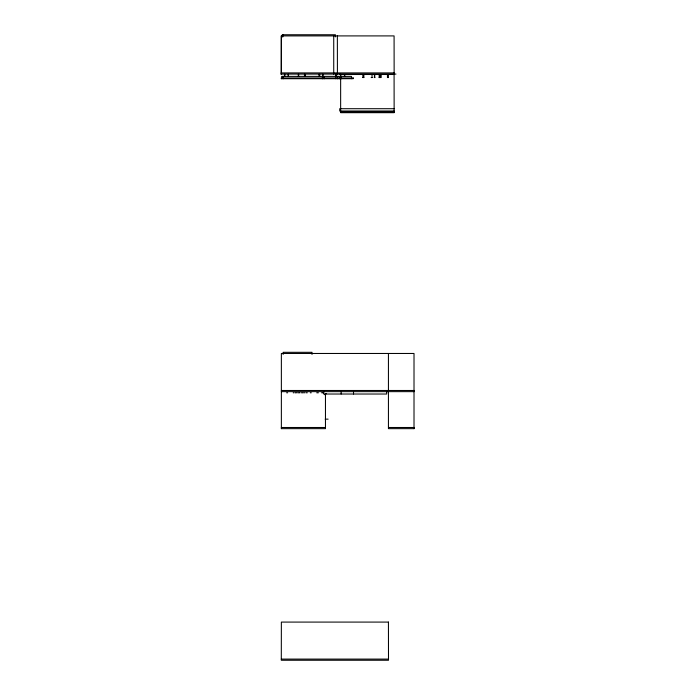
<?xml version="1.0" encoding="UTF-8"?>
<svg xmlns="http://www.w3.org/2000/svg" width="695" height="695" viewBox="0 0 695 695"><rect width="100%" height="100%" fill="white"/><g stroke="black" fill="none" stroke-linecap="round" stroke-linejoin="round"><path stroke-width="1.04" d="M324.608 394.699L326.372 393.596M281.18 72.914L394.143 72.914M280.928 74.078L395.976 74.078M394.082 74.495L340.646 74.495L340.646 112.66L394.143 112.66L394.082 74.33M281.475 76.389L351.488 76.389L351.488 78.7M362.851 77.545L363.833 77.545M371.156 77.545L372.138 77.545M374.284 77.545L374.9 77.545M379.157 77.545L380.078 77.545L380.087 74.495M388.383 77.545L387.471 77.545L387.454 74.495M394.143 108.707L339.725 108.707L339.725 111.018L394.143 111.018M340.646 111.504L394.143 111.504M340.646 112.503L394.082 112.503M281.301 390.486L414.072 390.486L414.072 391.641L281.301 391.641M286.67 392.797L287.643 392.797M293.221 392.797L293.889 392.797M295.036 392.797L295.896 392.797M296.635 392.797L297.252 392.797M298.216 392.797L298.833 392.797M299.449 392.797L300.084 392.797M301.474 392.797L303.498 392.797M304.445 392.797L305.079 392.797M306.339 392.797L307.268 392.797M310.309 392.797L311.23 392.797M316.755 392.797L318.38 392.797M321.611 392.797L322.602 392.797M322.993 392.797L323.618 392.797M325.173 419.146L328.11 419.146M281.301 427.495L325.46 427.495M388.435 427.495L414.072 427.495L414.072 428.65L388.435 428.65L388.435 353.468M281.301 428.65L325.46 428.65L325.46 393.665M281.301 659.095L388.496 659.095M339.282 73.861L341.193 74.652M339.412 74.096L341.193 74.834M337.631 76.624L335.85 75.885L337.631 76.815M414.012 428.65L414.012 353.468L281.362 353.468L281.362 428.65M394.143 74.078L394.082 35.905L281.414 35.905L281.414 74.078M388.401 74.495L388.401 77.545M386.698 391.711L386.698 394.022L323.731 394.022L323.731 391.711M381.155 74.495L381.147 77.545L380.512 77.545L380.504 74.495M379.149 74.495L379.149 77.545M374.753 74.495L374.753 77.545M374.431 74.495L374.431 77.545M372.025 74.495L372.025 77.545M363.85 74.495L363.85 77.545M362.833 74.495L362.903 77.545M353.512 391.711L353.512 394.022M344.781 74.495L344.781 76.528M344.459 74.495L344.459 76.528M341.575 77.962L341.575 78.7M341.132 391.711L341.132 394.022M339.838 77.962L339.838 78.7M339.212 77.962L339.212 78.7M337.475 77.962L337.475 78.7M337.362 35.905L337.423 74.078M337.249 76.389L337.249 78.7M335.85 73.739L335.85 76.076M335.511 77.962L335.511 78.7M335.398 36.87L335.398 34.75L282.283 34.75L282.283 36.87M333.73 35.905L333.73 74.078M324.313 77.962L324.313 78.7M323.913 76.389L323.913 78.7M322.94 74.356L322.94 76.389M322.619 74.356L322.619 76.389M322.584 77.962L322.584 78.7M322.176 77.962L322.176 78.7M319.691 74.356L319.691 76.389M319.048 74.356L319.048 76.389M312.012 354.433L312.012 352.313L283.152 352.313L283.152 354.433M305.062 74.356L305.062 76.389M304.74 74.356L304.784 76.389M304.462 74.356L304.462 76.389M298.65 74.356L298.65 76.389M298.329 74.356L298.329 76.389M288.486 74.356L288.486 76.389M288.164 74.356L288.164 76.389M284.82 74.356L284.82 76.389M284.498 74.356L284.498 76.389M283.213 76.389L283.213 78.7M283.03 76.389L283.03 78.7M282.891 34.75L282.891 36.87M281.475 77.962L281.475 78.7M281.24 35.905L281.18 74.078M353.216 77.962L281.293 77.962L281.293 78.7L353.216 78.7L353.216 77.962M388.435 622.086L281.362 622.086L281.301 660.25L388.496 660.25L388.435 622.086"/></g></svg>
